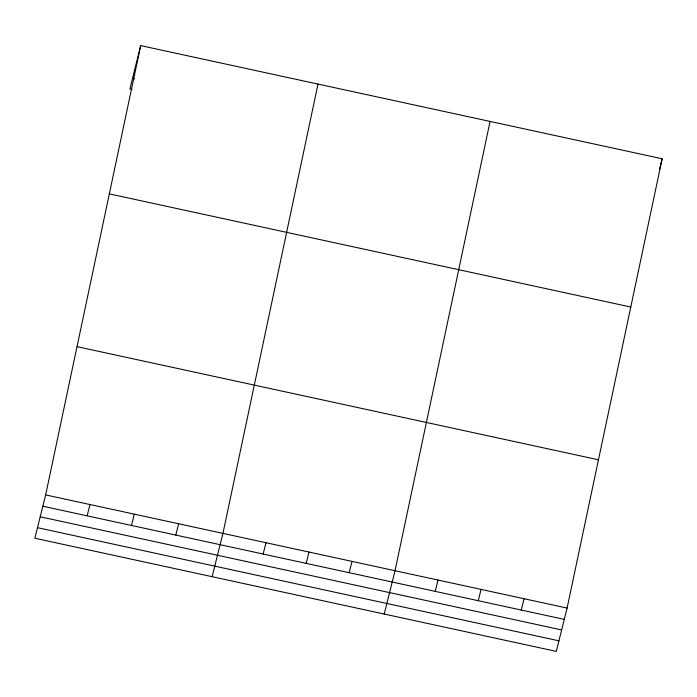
<?xml version="1.0" encoding="UTF-8"?>
<svg xmlns="http://www.w3.org/2000/svg" width="697" height="697" viewBox="0 0 697 697"><rect width="100%" height="100%" fill="white"/><g stroke="black" fill="none" stroke-linecap="round" stroke-linejoin="round"><path stroke-width="1.05" d="M45.653 494.914L140.698 45.61L662.15 158.768L567.097 608.063L556.302 651.39L34.85 538.232L45.653 494.914L567.097 608.063M317.998 84.084L222.944 533.388L212.141 576.707M490.069 121.426L395.025 570.73L384.221 614.048M140.698 45.61L129.903 88.937L132.012 89.39M87.151 515.841L89.974 504.532M131.48 525.46L134.294 514.151M175.801 535.078L178.624 523.769M263.144 554.028L265.966 542.719M306.166 563.368L308.98 552.059M349.18 572.699L352.002 561.39M435.224 591.37L438.038 580.061M478.238 600.709L481.061 589.401M521.26 610.041L524.083 598.732M659.589 169.049L662.15 158.768M132.535 78.369L134.643 78.831M109.333 193.879L630.785 307.037M77.019 346.644L598.462 459.793M42.831 506.222L564.282 619.38M40.199 516.791L561.643 629.94M37.481 527.673L558.933 640.822"/></g></svg>
